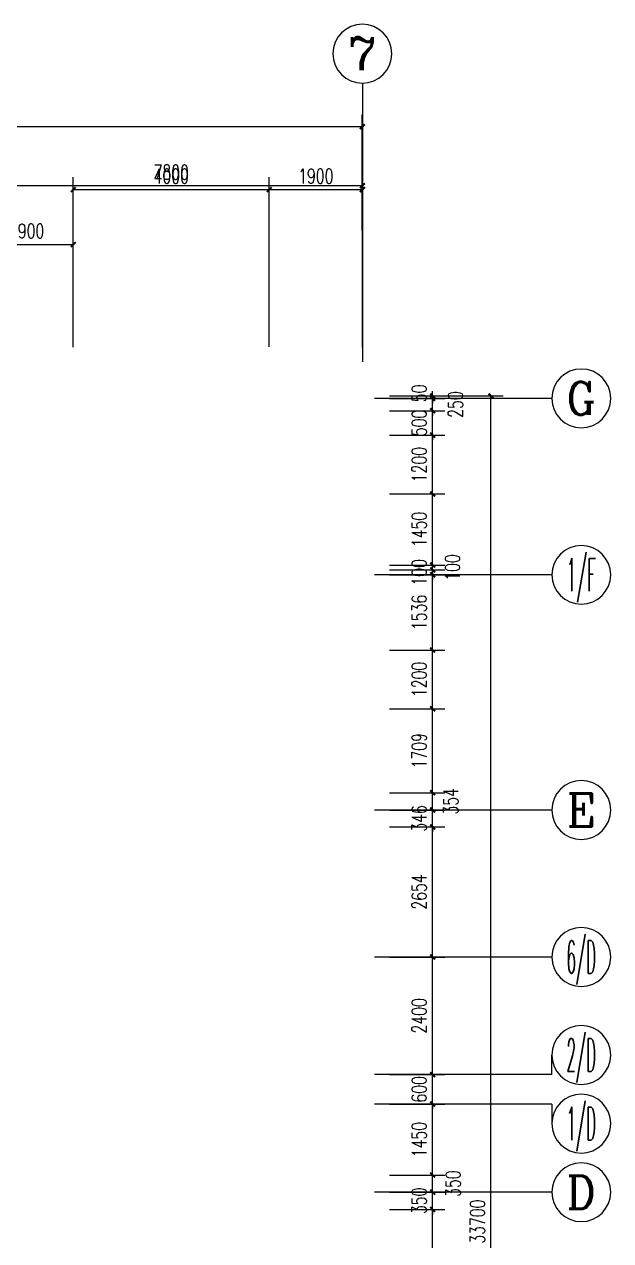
# Model space of a CAD drawing. Extents: x 392800 to 1041602, y -388882 to -94077.
# Drawn here: x 454290 to 466254, y -118900 to -94077 of the extents above; entities that cross this region are included whole.
import ezdxf
from ezdxf.enums import TextEntityAlignment as Align

# ---------------------------------------------------------------- set-up
doc = ezdxf.new("R2010")
doc.units = 0
doc.header["$LTSCALE"] = 1000
doc.header["$MEASUREMENT"] = 0
for name, color, linetype in [('AXIS_TEXT', 7, 'Continuous'), ('IBS-轴号', 160, 'Continuous'), ('IBS－外尺寸标注', 51, 'Continuous')]:
    doc.layers.add(name, color=color, linetype=linetype)
doc.styles.add('_TCH_DIM_T3', font='SIMPLEX', dxfattribs={"width": 0.705882, "bigfont": 'GBCBIG'})
doc.styles.add('COMPLEX', font='COMPLEX')
doc.dimstyles.new('_TCH_ARCH&&100', dxfattribs={"dimtxt": 297.5, "dimasz": 100, "dimexe": 250, "dimexo": 300, "dimgap": 126.25, "dimtad": 1, "dimdec": 0, "dimzin": 0, "dimdsep": 46, "dimtxsty": '_TCH_DIM_T3', "dimblk": 'ARCHTICK', "dimcen": 0.09, "dimclrt": 7, "dimazin": 2, "dimtfac": 1, "dimtdec": 0, "dimtix": 1, "dimtmove": 2, "dimatfit": 3, "dimfxl": 1, "dimtolj": 1, "dimtzin": 0, "dimarcsym": 0})

# ---------------------------------------------------------------- blocks, each defined once
blk = doc.blocks.new('_ArchTick')
at = {"color": 0, "linetype": 'ByBlock', "const_width": 0.4}
blk.add_lwpolyline([(-0.5, -0.5), (0.5, 0.5)], dxfattribs=at)
blk = doc.blocks.new('*D142')
at = {"layer": 'Defpoints', "color": 0, "transparency": 16777216}
for p in [(461188, -97449), (459288, -100961), (461188, -100961)]:
    blk.add_point(p, dxfattribs=at)
at = {"layer": 'IBS－外尺寸标注', "color": 0, "lineweight": -2, "transparency": 16777216}
for p, q in [((459288, -100661), (459288, -97199)), ((461188, -100661), (461188, -97199)), ((459288, -97449), (461188, -97449))]:
    blk.add_line(p, q, dxfattribs=at)
at = {"layer": 'IBS－外尺寸标注', "color": 0, "lineweight": -2, "transparency": 16777216, "xscale": 100, "yscale": 100, "zscale": 100, "rotation": 180}
blk.add_blockref('_ArchTick', (459288, -97449), dxfattribs=at)
at = {"layer": 'IBS－外尺寸标注', "color": 0, "lineweight": -2, "transparency": 16777216, "xscale": 100, "yscale": 100, "zscale": 100}
blk.add_blockref('_ArchTick', (461188, -97449), dxfattribs=at)
at = {"layer": 'IBS－外尺寸标注', "color": 7, "transparency": 16777216, "insert": (460238, -97174), "char_height": 297.5, "attachment_point": 5, "style": '_TCH_DIM_T3'}
blk.add_mtext('\\A1;1900', dxfattribs=at)
blk = doc.blocks.new('*D143')
at = {"layer": 'Defpoints', "color": 0, "transparency": 16777216}
for p in [(459288, -97449), (455288, -100965), (459288, -100961)]:
    blk.add_point(p, dxfattribs=at)
at = {"layer": 'IBS－外尺寸标注', "color": 0, "lineweight": -2, "transparency": 16777216}
for p, q in [((455288, -100665), (455288, -97199)), ((459288, -100661), (459288, -97199)), ((455288, -97449), (459288, -97449))]:
    blk.add_line(p, q, dxfattribs=at)
at = {"layer": 'IBS－外尺寸标注', "color": 0, "lineweight": -2, "transparency": 16777216, "xscale": 100, "yscale": 100, "zscale": 100, "rotation": 180}
blk.add_blockref('_ArchTick', (455288, -97449), dxfattribs=at)
at = {"layer": 'IBS－外尺寸标注', "color": 0, "lineweight": -2, "transparency": 16777216, "xscale": 100, "yscale": 100, "zscale": 100}
blk.add_blockref('_ArchTick', (459288, -97449), dxfattribs=at)
at = {"layer": 'IBS－外尺寸标注', "color": 7, "transparency": 16777216, "insert": (457288, -97174), "char_height": 297.5, "attachment_point": 5, "style": '_TCH_DIM_T3'}
blk.add_mtext('\\A1;4000', dxfattribs=at)
blk = doc.blocks.new('*D144')
at = {"layer": 'Defpoints', "color": 0, "transparency": 16777216}
for p in [(455288, -98570), (453388, -100965), (455288, -100965)]:
    blk.add_point(p, dxfattribs=at)
at = {"layer": 'IBS－外尺寸标注', "color": 0, "lineweight": -2, "transparency": 16777216}
for p, q in [((453388, -100665), (453388, -98320)), ((455288, -100665), (455288, -98320)), ((453388, -98570), (455288, -98570))]:
    blk.add_line(p, q, dxfattribs=at)
at = {"layer": 'IBS－外尺寸标注', "color": 0, "lineweight": -2, "transparency": 16777216, "xscale": 100, "yscale": 100, "zscale": 100, "rotation": 180}
blk.add_blockref('_ArchTick', (453388, -98570), dxfattribs=at)
at = {"layer": 'IBS－外尺寸标注', "color": 0, "lineweight": -2, "transparency": 16777216, "xscale": 100, "yscale": 100, "zscale": 100}
blk.add_blockref('_ArchTick', (455288, -98570), dxfattribs=at)
at = {"layer": 'IBS－外尺寸标注', "color": 7, "transparency": 16777216, "insert": (454338, -98295), "char_height": 297.5, "attachment_point": 5, "style": '_TCH_DIM_T3'}
blk.add_mtext('\\A1;1900', dxfattribs=at)
blk = doc.blocks.new('*D174')
at = {"layer": 'Defpoints', "color": 0, "transparency": 16777216}
for p in [(421037, -96170), (421038, -100965), (461188, -100961)]:
    blk.add_point(p, dxfattribs=at)
at = {"layer": 'IBS－外尺寸标注', "color": 0, "lineweight": -2, "transparency": 16777216}
for p, q in [((421038, -100665), (421037, -95920)), ((461188, -100661), (461187, -95916)), ((461187, -96166), (421037, -96170))]:
    blk.add_line(p, q, dxfattribs=at)
at = {"layer": 'IBS－外尺寸标注', "color": 0, "lineweight": -2, "transparency": 16777216, "xscale": 100, "yscale": 100, "zscale": 100}
for p, rotation in [((421037, -96170), 180.0059572382766), ((461187, -96166), 0.005957238276517174)]:
    blk.add_blockref('_ArchTick', p, dxfattribs=dict(at, rotation=rotation))
at = {"layer": 'IBS－外尺寸标注', "color": 7, "transparency": 16777216, "insert": (441112, -95893), "char_height": 297.5, "attachment_point": 5, "rotation": 0.006, "style": '_TCH_DIM_T3'}
blk.add_mtext('\\A1;40150', dxfattribs=at)
blk = doc.blocks.new('*D175')
at = {"layer": 'Defpoints', "color": 0, "transparency": 16777216}
for p in [(453388, -97370), (453388, -100965), (461188, -100965)]:
    blk.add_point(p, dxfattribs=at)
at = {"layer": 'IBS－外尺寸标注', "color": 0, "lineweight": -2, "transparency": 16777216}
for p, q in [((453388, -100665), (453388, -97120)), ((461188, -100665), (461188, -97120)), ((461188, -97370), (453388, -97370))]:
    blk.add_line(p, q, dxfattribs=at)
at = {"layer": 'IBS－外尺寸标注', "color": 0, "lineweight": -2, "transparency": 16777216, "xscale": 100, "yscale": 100, "zscale": 100, "rotation": 180}
blk.add_blockref('_ArchTick', (453388, -97370), dxfattribs=at)
at = {"layer": 'IBS－外尺寸标注', "color": 0, "lineweight": -2, "transparency": 16777216, "xscale": 100, "yscale": 100, "zscale": 100}
blk.add_blockref('_ArchTick', (461188, -97370), dxfattribs=at)
at = {"layer": 'IBS－外尺寸标注', "color": 7, "transparency": 16777216, "insert": (457288, -97095), "char_height": 297.5, "attachment_point": 5, "style": '_TCH_DIM_T3'}
blk.add_mtext('\\A1;7800', dxfattribs=at)
blk = doc.blocks.new('_AXISO')
blk.add_circle((0, 0), 0.5)
at = {"layer": 'AXIS_TEXT', "style": 'COMPLEX', "width": 1.041667}
blk.add_attdef('A', text='', height=0.56, dxfattribs=at).set_placement((-0.25, -0.28), (0.25, -0.28), align=Align.FIT)
blk = doc.blocks.new('*D215')
at = {"layer": 'Defpoints', "color": 0, "transparency": 16777216}
for p in [(461438, -118261), (462622, -118261), (461438, -123561)]:
    blk.add_point(p, dxfattribs=at)
at = {"layer": 'IBS－外尺寸标注', "color": 0, "lineweight": -2, "transparency": 16777216}
for p, q in [((461738, -118261), (462872, -118261)), ((462622, -123561), (462622, -118261)), ((461738, -123561), (462872, -123561))]:
    blk.add_line(p, q, dxfattribs=at)
at = {"layer": 'IBS－外尺寸标注', "color": 0, "lineweight": -2, "transparency": 16777216, "xscale": 100, "yscale": 100, "zscale": 100}
for p, rotation in [((462622, -118261), 90), ((462622, -123561), 270)]:
    blk.add_blockref('_ArchTick', p, dxfattribs=dict(at, rotation=rotation))
at = {"layer": 'IBS－外尺寸标注', "color": 7, "transparency": 16777216, "insert": (462347, -120911), "char_height": 297.5, "attachment_point": 5, "rotation": 90, "style": '_TCH_DIM_T3'}
blk.add_mtext('\\A1;5300', dxfattribs=at)
blk = doc.blocks.new('*D216')
at = {"layer": 'Defpoints', "color": 0, "transparency": 16777216}
for p in [(461438, -117911), (462622, -117911), (461438, -118261)]:
    blk.add_point(p, dxfattribs=at)
at = {"layer": 'IBS－外尺寸标注', "color": 0, "lineweight": -2, "transparency": 16777216}
for p, q in [((462622, -117911), (462622, -117811)), ((461738, -117911), (462872, -117911)), ((462622, -118261), (462622, -117911)), ((461738, -118261), (462872, -118261)), ((462622, -118261), (462622, -118361))]:
    blk.add_line(p, q, dxfattribs=at)
at = {"layer": 'IBS－外尺寸标注', "color": 0, "lineweight": -2, "transparency": 16777216, "xscale": 100, "yscale": 100, "zscale": 100}
for p, rotation in [((462622, -117911), 270), ((462622, -118261), 90)]:
    blk.add_blockref('_ArchTick', p, dxfattribs=dict(at, rotation=rotation))
at = {"layer": 'IBS－外尺寸标注', "color": 7, "transparency": 16777216, "insert": (462347, -118086), "char_height": 297.5, "attachment_point": 5, "rotation": 90, "style": '_TCH_DIM_T3'}
blk.add_mtext('\\A1;350', dxfattribs=at)
blk = doc.blocks.new('*D217')
at = {"layer": 'Defpoints', "color": 0, "transparency": 16777216}
for p in [(461438, -117561), (462622, -117561), (461438, -117911)]:
    blk.add_point(p, dxfattribs=at)
at = {"layer": 'IBS－外尺寸标注', "color": 0, "lineweight": -2, "transparency": 16777216}
for p, q in [((461738, -117561), (462872, -117561)), ((462622, -117911), (462622, -117561)), ((461738, -117911), (462872, -117911))]:
    blk.add_line(p, q, dxfattribs=at)
at = {"layer": 'IBS－外尺寸标注', "color": 0, "lineweight": -2, "transparency": 16777216, "xscale": 100, "yscale": 100, "zscale": 100}
for p, rotation in [((462622, -117561), 90), ((462622, -117911), 270)]:
    blk.add_blockref('_ArchTick', p, dxfattribs=dict(at, rotation=rotation))
at = {"layer": 'IBS－外尺寸标注', "color": 7, "transparency": 16777216, "insert": (463039, -117736), "char_height": 297.5, "attachment_point": 5, "rotation": 90, "style": '_TCH_DIM_T3'}
blk.add_mtext('\\A1;350', dxfattribs=at)
blk = doc.blocks.new('*D218')
at = {"layer": 'Defpoints', "color": 0, "transparency": 16777216}
for p in [(461438, -116111), (462622, -116111), (461438, -117561)]:
    blk.add_point(p, dxfattribs=at)
at = {"layer": 'IBS－外尺寸标注', "color": 0, "lineweight": -2, "transparency": 16777216}
for p, q in [((461738, -116111), (462872, -116111)), ((462622, -117561), (462622, -116111)), ((461738, -117561), (462872, -117561))]:
    blk.add_line(p, q, dxfattribs=at)
at = {"layer": 'IBS－外尺寸标注', "color": 0, "lineweight": -2, "transparency": 16777216, "xscale": 100, "yscale": 100, "zscale": 100}
for p, rotation in [((462622, -116111), 90), ((462622, -117561), 270)]:
    blk.add_blockref('_ArchTick', p, dxfattribs=dict(at, rotation=rotation))
at = {"layer": 'IBS－外尺寸标注', "color": 7, "transparency": 16777216, "insert": (462347, -116836), "char_height": 297.5, "attachment_point": 5, "rotation": 90, "style": '_TCH_DIM_T3'}
blk.add_mtext('\\A1;1450', dxfattribs=at)
blk = doc.blocks.new('*D219')
at = {"layer": 'Defpoints', "color": 0, "transparency": 16777216}
for p in [(461438, -115511), (462622, -115511), (461438, -116111)]:
    blk.add_point(p, dxfattribs=at)
at = {"layer": 'IBS－外尺寸标注', "color": 0, "lineweight": -2, "transparency": 16777216}
for p, q in [((462622, -115511), (462622, -115411)), ((461738, -115511), (462872, -115511)), ((462622, -116111), (462622, -115511)), ((461738, -116111), (462872, -116111)), ((462622, -116111), (462622, -116211))]:
    blk.add_line(p, q, dxfattribs=at)
at = {"layer": 'IBS－外尺寸标注', "color": 0, "lineweight": -2, "transparency": 16777216, "xscale": 100, "yscale": 100, "zscale": 100}
for p, rotation in [((462622, -115511), 270), ((462622, -116111), 90)]:
    blk.add_blockref('_ArchTick', p, dxfattribs=dict(at, rotation=rotation))
at = {"layer": 'IBS－外尺寸标注', "color": 7, "transparency": 16777216, "insert": (462347, -115811), "char_height": 297.5, "attachment_point": 5, "rotation": 90, "style": '_TCH_DIM_T3'}
blk.add_mtext('\\A1;600', dxfattribs=at)
blk = doc.blocks.new('*D220')
at = {"layer": 'Defpoints', "color": 0, "transparency": 16777216}
for p in [(461438, -113111), (462622, -113111), (461438, -115511)]:
    blk.add_point(p, dxfattribs=at)
at = {"layer": 'IBS－外尺寸标注', "color": 0, "lineweight": -2, "transparency": 16777216}
for p, q in [((461738, -113111), (462872, -113111)), ((462622, -115511), (462622, -113111)), ((461738, -115511), (462872, -115511))]:
    blk.add_line(p, q, dxfattribs=at)
at = {"layer": 'IBS－外尺寸标注', "color": 0, "lineweight": -2, "transparency": 16777216, "xscale": 100, "yscale": 100, "zscale": 100}
for p, rotation in [((462622, -113111), 90), ((462622, -115511), 270)]:
    blk.add_blockref('_ArchTick', p, dxfattribs=dict(at, rotation=rotation))
at = {"layer": 'IBS－外尺寸标注', "color": 7, "transparency": 16777216, "insert": (462347, -114311), "char_height": 297.5, "attachment_point": 5, "rotation": 90, "style": '_TCH_DIM_T3'}
blk.add_mtext('\\A1;2400', dxfattribs=at)
blk = doc.blocks.new('*D221')
at = {"layer": 'Defpoints', "color": 0, "transparency": 16777216}
for p in [(461438, -110457), (462622, -110457), (461438, -113111)]:
    blk.add_point(p, dxfattribs=at)
at = {"layer": 'IBS－外尺寸标注', "color": 0, "lineweight": -2, "transparency": 16777216}
for p, q in [((461738, -110457), (462872, -110457)), ((462622, -113111), (462622, -110457)), ((461738, -113111), (462872, -113111))]:
    blk.add_line(p, q, dxfattribs=at)
at = {"layer": 'IBS－外尺寸标注', "color": 0, "lineweight": -2, "transparency": 16777216, "xscale": 100, "yscale": 100, "zscale": 100}
for p, rotation in [((462622, -110457), 90), ((462622, -113111), 270)]:
    blk.add_blockref('_ArchTick', p, dxfattribs=dict(at, rotation=rotation))
at = {"layer": 'IBS－外尺寸标注', "color": 7, "transparency": 16777216, "insert": (462347, -111784), "char_height": 297.5, "attachment_point": 5, "rotation": 90, "style": '_TCH_DIM_T3'}
blk.add_mtext('\\A1;2654', dxfattribs=at)
blk = doc.blocks.new('*D222')
at = {"layer": 'Defpoints', "color": 0, "transparency": 16777216}
for p in [(461438, -110111), (462622, -110111), (461438, -110457)]:
    blk.add_point(p, dxfattribs=at)
at = {"layer": 'IBS－外尺寸标注', "color": 0, "lineweight": -2, "transparency": 16777216}
for p, q in [((461738, -110111), (462872, -110111)), ((462622, -110111), (462622, -110011)), ((462622, -110457), (462622, -110111)), ((461738, -110457), (462872, -110457)), ((462622, -110457), (462622, -110557))]:
    blk.add_line(p, q, dxfattribs=at)
at = {"layer": 'IBS－外尺寸标注', "color": 0, "lineweight": -2, "transparency": 16777216, "xscale": 100, "yscale": 100, "zscale": 100}
for p, rotation in [((462622, -110111), 270), ((462622, -110457), 90)]:
    blk.add_blockref('_ArchTick', p, dxfattribs=dict(at, rotation=rotation))
at = {"layer": 'IBS－外尺寸标注', "color": 7, "transparency": 16777216, "insert": (462347, -110284), "char_height": 297.5, "attachment_point": 5, "rotation": 90, "style": '_TCH_DIM_T3'}
blk.add_mtext('\\A1;346', dxfattribs=at)
blk = doc.blocks.new('*D223')
at = {"layer": 'Defpoints', "color": 0, "transparency": 16777216}
for p in [(461438, -109757), (462622, -109757), (461438, -110111)]:
    blk.add_point(p, dxfattribs=at)
at = {"layer": 'IBS－外尺寸标注', "color": 0, "lineweight": -2, "transparency": 16777216}
for p, q in [((461738, -109757), (462872, -109757)), ((462622, -110111), (462622, -109757)), ((461738, -110111), (462872, -110111))]:
    blk.add_line(p, q, dxfattribs=at)
at = {"layer": 'IBS－外尺寸标注', "color": 0, "lineweight": -2, "transparency": 16777216, "xscale": 100, "yscale": 100, "zscale": 100}
for p, rotation in [((462622, -109757), 90), ((462622, -110111), 270)]:
    blk.add_blockref('_ArchTick', p, dxfattribs=dict(at, rotation=rotation))
at = {"layer": 'IBS－外尺寸标注', "color": 7, "transparency": 16777216, "insert": (462995, -109934), "char_height": 297.5, "attachment_point": 5, "rotation": 90, "style": '_TCH_DIM_T3'}
blk.add_mtext('\\A1;354', dxfattribs=at)
blk = doc.blocks.new('*D224')
at = {"layer": 'Defpoints', "color": 0, "transparency": 16777216}
for p in [(461438, -108047), (462622, -108047), (461438, -109757)]:
    blk.add_point(p, dxfattribs=at)
at = {"layer": 'IBS－外尺寸标注', "color": 0, "lineweight": -2, "transparency": 16777216}
for p, q in [((461738, -108047), (462872, -108047)), ((462622, -109757), (462622, -108047)), ((461738, -109757), (462872, -109757))]:
    blk.add_line(p, q, dxfattribs=at)
at = {"layer": 'IBS－外尺寸标注', "color": 0, "lineweight": -2, "transparency": 16777216, "xscale": 100, "yscale": 100, "zscale": 100}
for p, rotation in [((462622, -108047), 90), ((462622, -109757), 270)]:
    blk.add_blockref('_ArchTick', p, dxfattribs=dict(at, rotation=rotation))
at = {"layer": 'IBS－外尺寸标注', "color": 7, "transparency": 16777216, "insert": (462347, -108902), "char_height": 297.5, "attachment_point": 5, "rotation": 90, "style": '_TCH_DIM_T3'}
blk.add_mtext('\\A1;1709', dxfattribs=at)
blk = doc.blocks.new('*D225')
at = {"layer": 'Defpoints', "color": 0, "transparency": 16777216}
for p in [(461438, -106847), (462622, -106847), (461438, -108047)]:
    blk.add_point(p, dxfattribs=at)
at = {"layer": 'IBS－外尺寸标注', "color": 0, "lineweight": -2, "transparency": 16777216}
for p, q in [((461738, -106847), (462872, -106847)), ((462622, -108047), (462622, -106847)), ((461738, -108047), (462872, -108047))]:
    blk.add_line(p, q, dxfattribs=at)
at = {"layer": 'IBS－外尺寸标注', "color": 0, "lineweight": -2, "transparency": 16777216, "xscale": 100, "yscale": 100, "zscale": 100}
for p, rotation in [((462622, -106847), 90), ((462622, -108047), 270)]:
    blk.add_blockref('_ArchTick', p, dxfattribs=dict(at, rotation=rotation))
at = {"layer": 'IBS－外尺寸标注', "color": 7, "transparency": 16777216, "insert": (462347, -107447), "char_height": 297.5, "attachment_point": 5, "rotation": 90, "style": '_TCH_DIM_T3'}
blk.add_mtext('\\A1;1200', dxfattribs=at)
blk = doc.blocks.new('*D226')
at = {"layer": 'Defpoints', "color": 0, "transparency": 16777216}
for p in [(461438, -105311), (462622, -105311), (461438, -106847)]:
    blk.add_point(p, dxfattribs=at)
at = {"layer": 'IBS－外尺寸标注', "color": 0, "lineweight": -2, "transparency": 16777216}
for p, q in [((461738, -105311), (462872, -105311)), ((462622, -106847), (462622, -105311)), ((461738, -106847), (462872, -106847))]:
    blk.add_line(p, q, dxfattribs=at)
at = {"layer": 'IBS－外尺寸标注', "color": 0, "lineweight": -2, "transparency": 16777216, "xscale": 100, "yscale": 100, "zscale": 100}
for p, rotation in [((462622, -105311), 90), ((462622, -106847), 270)]:
    blk.add_blockref('_ArchTick', p, dxfattribs=dict(at, rotation=rotation))
at = {"layer": 'IBS－外尺寸标注', "color": 7, "transparency": 16777216, "insert": (462347, -106079), "char_height": 297.5, "attachment_point": 5, "rotation": 90, "style": '_TCH_DIM_T3'}
blk.add_mtext('\\A1;1536', dxfattribs=at)
blk = doc.blocks.new('*D227')
at = {"layer": 'Defpoints', "color": 0, "transparency": 16777216}
for p in [(461438, -105211), (462622, -105211), (461438, -105311)]:
    blk.add_point(p, dxfattribs=at)
at = {"layer": 'IBS－外尺寸标注', "color": 0, "lineweight": -2, "transparency": 16777216}
for p, q in [((461738, -105211), (462872, -105211)), ((462622, -105211), (462622, -105111)), ((462622, -105311), (462622, -105211)), ((461738, -105311), (462872, -105311)), ((462622, -105311), (462622, -105411))]:
    blk.add_line(p, q, dxfattribs=at)
at = {"layer": 'IBS－外尺寸标注', "color": 0, "lineweight": -2, "transparency": 16777216, "xscale": 100, "yscale": 100, "zscale": 100}
for p, rotation in [((462622, -105211), 270), ((462622, -105311), 90)]:
    blk.add_blockref('_ArchTick', p, dxfattribs=dict(at, rotation=rotation))
at = {"layer": 'IBS－外尺寸标注', "color": 7, "transparency": 16777216, "insert": (462347, -105261), "char_height": 297.5, "attachment_point": 5, "rotation": 90, "style": '_TCH_DIM_T3'}
blk.add_mtext('\\A1;100', dxfattribs=at)
blk = doc.blocks.new('*D228')
at = {"layer": 'Defpoints', "color": 0, "transparency": 16777216}
for p in [(461438, -105111), (461438, -105211), (462622, -105111)]:
    blk.add_point(p, dxfattribs=at)
at = {"layer": 'IBS－外尺寸标注', "color": 0, "lineweight": -2, "transparency": 16777216}
for p, q in [((461738, -105111), (462872, -105111)), ((461738, -105211), (462872, -105211)), ((462622, -105111), (462622, -105011)), ((462622, -105211), (462622, -105111)), ((462622, -105211), (462622, -105311))]:
    blk.add_line(p, q, dxfattribs=at)
at = {"layer": 'IBS－外尺寸标注', "color": 0, "lineweight": -2, "transparency": 16777216, "xscale": 100, "yscale": 100, "zscale": 100}
for p, rotation in [((462622, -105111), 270), ((462622, -105211), 90)]:
    blk.add_blockref('_ArchTick', p, dxfattribs=dict(at, rotation=rotation))
at = {"layer": 'IBS－外尺寸标注', "color": 7, "transparency": 16777216, "insert": (463026, -105161), "char_height": 297.5, "attachment_point": 5, "rotation": 90, "style": '_TCH_DIM_T3'}
blk.add_mtext('\\A1;100', dxfattribs=at)
blk = doc.blocks.new('*D229')
at = {"layer": 'Defpoints', "color": 0, "transparency": 16777216}
for p in [(461438, -103661), (462622, -103661), (461438, -105111)]:
    blk.add_point(p, dxfattribs=at)
at = {"layer": 'IBS－外尺寸标注', "color": 0, "lineweight": -2, "transparency": 16777216}
for p, q in [((461738, -103661), (462872, -103661)), ((462622, -105111), (462622, -103661)), ((461738, -105111), (462872, -105111))]:
    blk.add_line(p, q, dxfattribs=at)
at = {"layer": 'IBS－外尺寸标注', "color": 0, "lineweight": -2, "transparency": 16777216, "xscale": 100, "yscale": 100, "zscale": 100}
for p, rotation in [((462622, -103661), 90), ((462622, -105111), 270)]:
    blk.add_blockref('_ArchTick', p, dxfattribs=dict(at, rotation=rotation))
at = {"layer": 'IBS－外尺寸标注', "color": 7, "transparency": 16777216, "insert": (462347, -104386), "char_height": 297.5, "attachment_point": 5, "rotation": 90, "style": '_TCH_DIM_T3'}
blk.add_mtext('\\A1;1450', dxfattribs=at)
blk = doc.blocks.new('*D230')
at = {"layer": 'Defpoints', "color": 0, "transparency": 16777216}
for p in [(461438, -102461), (462622, -102461), (461438, -103661)]:
    blk.add_point(p, dxfattribs=at)
at = {"layer": 'IBS－外尺寸标注', "color": 0, "lineweight": -2, "transparency": 16777216}
for p, q in [((461738, -102461), (462872, -102461)), ((462622, -103661), (462622, -102461)), ((461738, -103661), (462872, -103661))]:
    blk.add_line(p, q, dxfattribs=at)
at = {"layer": 'IBS－外尺寸标注', "color": 0, "lineweight": -2, "transparency": 16777216, "xscale": 100, "yscale": 100, "zscale": 100}
for p, rotation in [((462622, -102461), 90), ((462622, -103661), 270)]:
    blk.add_blockref('_ArchTick', p, dxfattribs=dict(at, rotation=rotation))
at = {"layer": 'IBS－外尺寸标注', "color": 7, "transparency": 16777216, "insert": (462347, -103061), "char_height": 297.5, "attachment_point": 5, "rotation": 90, "style": '_TCH_DIM_T3'}
blk.add_mtext('\\A1;1200', dxfattribs=at)
blk = doc.blocks.new('*D231')
at = {"layer": 'Defpoints', "color": 0, "transparency": 16777216}
for p in [(461438, -101961), (462622, -101961), (461438, -102461)]:
    blk.add_point(p, dxfattribs=at)
at = {"layer": 'IBS－外尺寸标注', "color": 0, "lineweight": -2, "transparency": 16777216}
for p, q in [((461738, -101961), (462872, -101961)), ((462622, -101961), (462622, -101861)), ((462622, -102461), (462622, -101961)), ((461738, -102461), (462872, -102461)), ((462622, -102461), (462622, -102561))]:
    blk.add_line(p, q, dxfattribs=at)
at = {"layer": 'IBS－外尺寸标注', "color": 0, "lineweight": -2, "transparency": 16777216, "xscale": 100, "yscale": 100, "zscale": 100}
for p, rotation in [((462622, -101961), 270), ((462622, -102461), 90)]:
    blk.add_blockref('_ArchTick', p, dxfattribs=dict(at, rotation=rotation))
at = {"layer": 'IBS－外尺寸标注', "color": 7, "transparency": 16777216, "insert": (462347, -102211), "char_height": 297.5, "attachment_point": 5, "rotation": 90, "style": '_TCH_DIM_T3'}
blk.add_mtext('\\A1;500', dxfattribs=at)
blk = doc.blocks.new('*D232')
at = {"layer": 'Defpoints', "color": 0, "transparency": 16777216}
for p in [(461438, -101711), (462622, -101711), (461438, -101961)]:
    blk.add_point(p, dxfattribs=at)
at = {"layer": 'IBS－外尺寸标注', "color": 0, "lineweight": -2, "transparency": 16777216}
for p, q in [((461738, -101711), (462872, -101711)), ((462622, -101711), (462622, -101611)), ((462622, -101961), (462622, -101711)), ((461738, -101961), (462872, -101961)), ((462622, -101961), (462622, -102061))]:
    blk.add_line(p, q, dxfattribs=at)
at = {"layer": 'IBS－外尺寸标注', "color": 0, "lineweight": -2, "transparency": 16777216, "xscale": 100, "yscale": 100, "zscale": 100}
for p, rotation in [((462622, -101711), 270), ((462622, -101961), 90)]:
    blk.add_blockref('_ArchTick', p, dxfattribs=dict(at, rotation=rotation))
at = {"layer": 'IBS－外尺寸标注', "color": 7, "transparency": 16777216, "insert": (463088, -101836), "char_height": 297.5, "attachment_point": 5, "rotation": 90, "style": '_TCH_DIM_T3'}
blk.add_mtext('\\A1;250', dxfattribs=at)
blk = doc.blocks.new('*D233')
at = {"layer": 'Defpoints', "color": 0, "transparency": 16777216}
for p in [(461438, -101661), (461438, -101711), (462622, -101661)]:
    blk.add_point(p, dxfattribs=at)
at = {"layer": 'IBS－外尺寸标注', "color": 0, "lineweight": -2, "transparency": 16777216}
for p, q in [((461738, -101661), (462872, -101661)), ((461738, -101711), (462872, -101711)), ((462622, -101661), (462622, -101561)), ((462622, -101711), (462622, -101661)), ((462622, -101711), (462622, -101811))]:
    blk.add_line(p, q, dxfattribs=at)
at = {"layer": 'IBS－外尺寸标注', "color": 0, "lineweight": -2, "transparency": 16777216, "xscale": 100, "yscale": 100, "zscale": 100}
for p, rotation in [((462622, -101661), 270), ((462622, -101711), 90)]:
    blk.add_blockref('_ArchTick', p, dxfattribs=dict(at, rotation=rotation))
at = {"layer": 'IBS－外尺寸标注', "color": 7, "transparency": 16777216, "insert": (462347, -101608), "char_height": 297.5, "attachment_point": 5, "rotation": 90, "style": '_TCH_DIM_T3'}
blk.add_mtext('\\A1;50', dxfattribs=at)
blk = doc.blocks.new('*D234')
at = {"layer": 'Defpoints', "color": 0, "transparency": 16777216}
for p in [(461438, -101661), (463812, -101661), (461438, -135361)]:
    blk.add_point(p, dxfattribs=at)
at = {"layer": 'IBS－外尺寸标注', "color": 0, "lineweight": -2, "transparency": 16777216}
for p, q in [((461738, -101661), (464062, -101661)), ((463812, -135361), (463812, -101661)), ((461738, -135361), (464062, -135361))]:
    blk.add_line(p, q, dxfattribs=at)
at = {"layer": 'IBS－外尺寸标注', "color": 0, "lineweight": -2, "transparency": 16777216, "xscale": 100, "yscale": 100, "zscale": 100}
for p, rotation in [((463812, -101661), 90), ((463812, -135361), 270)]:
    blk.add_blockref('_ArchTick', p, dxfattribs=dict(at, rotation=rotation))
at = {"layer": 'IBS－外尺寸标注', "color": 7, "transparency": 16777216, "insert": (463537, -118511), "char_height": 297.5, "attachment_point": 5, "rotation": 90, "style": '_TCH_DIM_T3'}
blk.add_mtext('\\A1;33700', dxfattribs=at)

msp = doc.modelspace()

# ---------------------------------------------------------------- linework, layer by layer
at = {"layer": 'IBS-轴号'}
for p, q in [((461187.8, -95276.5), (461187.8, -100965)), ((465054.2, -101710.8), (461437.8, -101710.8)), ((465054.2, -105310.8), (461437.8, -105310.8)), ((465054.2, -110110.8), (461437.8, -110110.8)), ((465054.2, -113110.8), (461437.8, -113110.8)), ((465054.2, -115510.8), (465054.2, -115110.8)), ((465054.2, -115510.8), (461437.8, -115510.8)), ((465054.2, -116110.8), (461437.8, -116110.8)), ((465054.2, -116110.8), (465054.2, -116510.8)), ((465054.2, -117910.8), (461437.8, -117910.8))]:
    msp.add_line(p, q, dxfattribs=at)

# ---------------------------------------------------------------- block references
ref = msp.add_blockref('_AXISO', (461187.8, -94676.5), dxfattribs=dict(at, xscale=-1200, yscale=1200, zscale=1200, rotation=180))
ref.add_attrib('A', '7', dxfattribs={"layer": 'AXIS_TEXT', "height": 672, "style": 'COMPLEX', "width": 1.339286}).set_placement((460887.8, -95012.5), (461487.8, -95012.5), align=Align.FIT)
ref = msp.add_blockref('_AXISO', (465654.2, -101710.8), dxfattribs=dict(at, xscale=-1200, yscale=1200, zscale=1200))
ref.add_attrib('A', 'G', dxfattribs={"layer": 'AXIS_TEXT', "height": 672, "style": 'COMPLEX', "width": 1.041667}).set_placement((465354.2, -102046.8), (465954.2, -102046.8), align=Align.FIT)
ref = msp.add_blockref('_AXISO', (465654.2, -105310.8), dxfattribs=dict(at, xscale=-1200, yscale=1200, zscale=1200))
ref.add_attrib('A', '1/F', dxfattribs={"layer": 'AXIS_TEXT', "height": 672, "style": 'COMPLEX', "width": 0.353774}).set_placement((465354.2, -105646.8), (465954.2, -105646.8), align=Align.FIT)
ref = msp.add_blockref('_AXISO', (465654.2, -110110.8), dxfattribs=dict(at, xscale=-1200, yscale=1200, zscale=1200))
ref.add_attrib('A', 'E', dxfattribs={"layer": 'AXIS_TEXT', "height": 672, "style": 'COMPLEX', "width": 1.171875}).set_placement((465354.2, -110446.8), (465954.2, -110446.8), align=Align.FIT)
ref = msp.add_blockref('_AXISO', (465654.2, -113110.8), dxfattribs=dict(at, xscale=-1200, yscale=1200, zscale=1200))
ref.add_attrib('A', '6/D', dxfattribs={"layer": 'AXIS_TEXT', "height": 672, "style": 'COMPLEX', "width": 0.317797}).set_placement((465354.2, -113446.8), (465954.2, -113446.8), align=Align.FIT)
ref = msp.add_blockref('_AXISO', (465654.2, -115110.8), dxfattribs=dict(at, xscale=-1200, yscale=1200, zscale=1200))
ref.add_attrib('A', '2/D', dxfattribs={"layer": 'AXIS_TEXT', "height": 672, "style": 'COMPLEX', "width": 0.317797}).set_placement((465354.2, -115446.8), (465954.2, -115446.8), align=Align.FIT)
ref = msp.add_blockref('_AXISO', (465654.2, -116510.8), dxfattribs=dict(at, xscale=-1200, yscale=1200, zscale=1200))
ref.add_attrib('A', '1/D', dxfattribs={"layer": 'AXIS_TEXT', "height": 672, "style": 'COMPLEX', "width": 0.347222}).set_placement((465354.2, -116846.8), (465954.2, -116846.8), align=Align.FIT)
ref = msp.add_blockref('_AXISO', (465654.2, -117910.8), dxfattribs=dict(at, xscale=-1200, yscale=1200, zscale=1200))
ref.add_attrib('A', 'D', dxfattribs={"layer": 'AXIS_TEXT', "height": 672, "style": 'COMPLEX', "width": 1.102941}).set_placement((465354.2, -118246.8), (465954.2, -118246.8), align=Align.FIT)

# ---------------------------------------------------------------- dimensions: what is measured, and where the dimension line sits
at = {"layer": 'IBS－外尺寸标注'}
dim = msp.add_aligned_dim(p1=(461187.8, -100960.8), p2=(421037.8, -100965), distance=-4795, dimstyle='_TCH_ARCH&&100', dxfattribs=at)
dim.commit()
dim.dimension.update_dxf_attribs({"geometry": '*D174', "text_midpoint": (441112.2, -95892.9)})
for base, p1, p2, angle, picture, middle in [((453387.8, -97370), (461187.8, -100965), (453387.8, -100965), 180, '*D175', (457287.8, -97095)), ((459287.8, -97449.2), (455287.8, -100965), (459287.8, -100960.8), 180, '*D143', (457287.8, -97174.2)), ((461187.8, -97449.2), (459287.8, -100960.8), (461187.8, -100960.8), 180, '*D142', (460237.8, -97174.2)), ((455287.8, -98570), (453387.8, -100965), (455287.8, -100965), 180, '*D144', (454337.8, -98295)), ((463812, -101660.8), (461437.8, -135360.8), (461437.8, -101660.8), 90, '*D234', (463537, -118510.8)), ((462621.6, -101960.8), (461437.8, -102460.8), (461437.8, -101960.8), 90, '*D231', (462346.6, -102210.8)), ((462621.6, -102460.8), (461437.8, -103660.8), (461437.8, -102460.8), 90, '*D230', (462346.6, -103060.8)), ((462621.6, -103660.8), (461437.8, -105110.8), (461437.8, -103660.8), 90, '*D229', (462346.6, -104385.8)), ((462621.6, -105210.8), (461437.8, -105310.8), (461437.8, -105210.8), 90, '*D227', (462346.6, -105260.8)), ((462621.5505, -105310.8329), (461437.7569, -106847.322), (461437.7569, -105310.8329), 90, '*D226', (462346.5505, -106079.0775)), ((462621.6, -106847.3), (461437.8, -108047.3), (461437.8, -106847.3), 90, '*D225', (462346.6, -107447.3)), ((462621.6, -108047.3), (461437.8, -109756.7), (461437.8, -108047.3), 90, '*D224', (462346.6, -108902)), ((462621.6, -110110.8), (461437.8, -110456.7), (461437.8, -110110.8), 90, '*D222', (462346.6, -110283.7)), ((462621.6, -110456.7), (461437.8, -113110.8), (461437.8, -110456.7), 90, '*D221', (462346.6, -111783.7)), ((462621.6, -113110.8), (461437.8, -115510.8), (461437.8, -113110.8), 90, '*D220', (462346.6, -114310.8)), ((462621.6, -115510.8), (461437.8, -116110.8), (461437.8, -115510.8), 90, '*D219', (462346.6, -115810.8)), ((462621.6, -116110.8), (461437.8, -117560.8), (461437.8, -116110.8), 90, '*D218', (462346.6, -116835.8)), ((462621.6, -117910.8), (461437.8, -118260.8), (461437.8, -117910.8), 90, '*D216', (462346.6, -118085.8)), ((462621.6, -118260.8), (461437.8, -123560.8), (461437.8, -118260.8), 90, '*D215', (462346.6, -120910.8))]:
    dim = msp.add_linear_dim(base=base, p1=p1, p2=p2, angle=angle, dimstyle='_TCH_ARCH&&100', dxfattribs=at)
    dim.commit()
    dim.dimension.update_dxf_attribs({"geometry": picture, "text_midpoint": middle})
for base, p1, p2, picture, middle in [((462621.6, -101660.8), (461437.8, -101710.8), (461437.8, -101660.8), '*D233', (462346.6, -101607.6)), ((462621.6, -101710.8), (461437.8, -101960.8), (461437.8, -101710.8), '*D232', (463087.7, -101835.8)), ((462621.6, -105110.8), (461437.8, -105210.8), (461437.8, -105110.8), '*D228', (463026.1, -105160.8)), ((462621.6, -109756.7), (461437.8, -110110.8), (461437.8, -109756.7), '*D223', (462995.4, -109933.7)), ((462621.6, -117560.8), (461437.8, -117910.8), (461437.8, -117560.8), '*D217', (463039.3, -117735.8))]:
    dim = msp.add_linear_dim(base=base, p1=p1, p2=p2, angle=90, dimstyle='_TCH_ARCH&&100', dxfattribs=at)
    dim.commit()
    dim.dimension.update_dxf_attribs({"geometry": picture, "text_midpoint": middle, "dimtype": 160})

doc.saveas('drawing.dxf')
